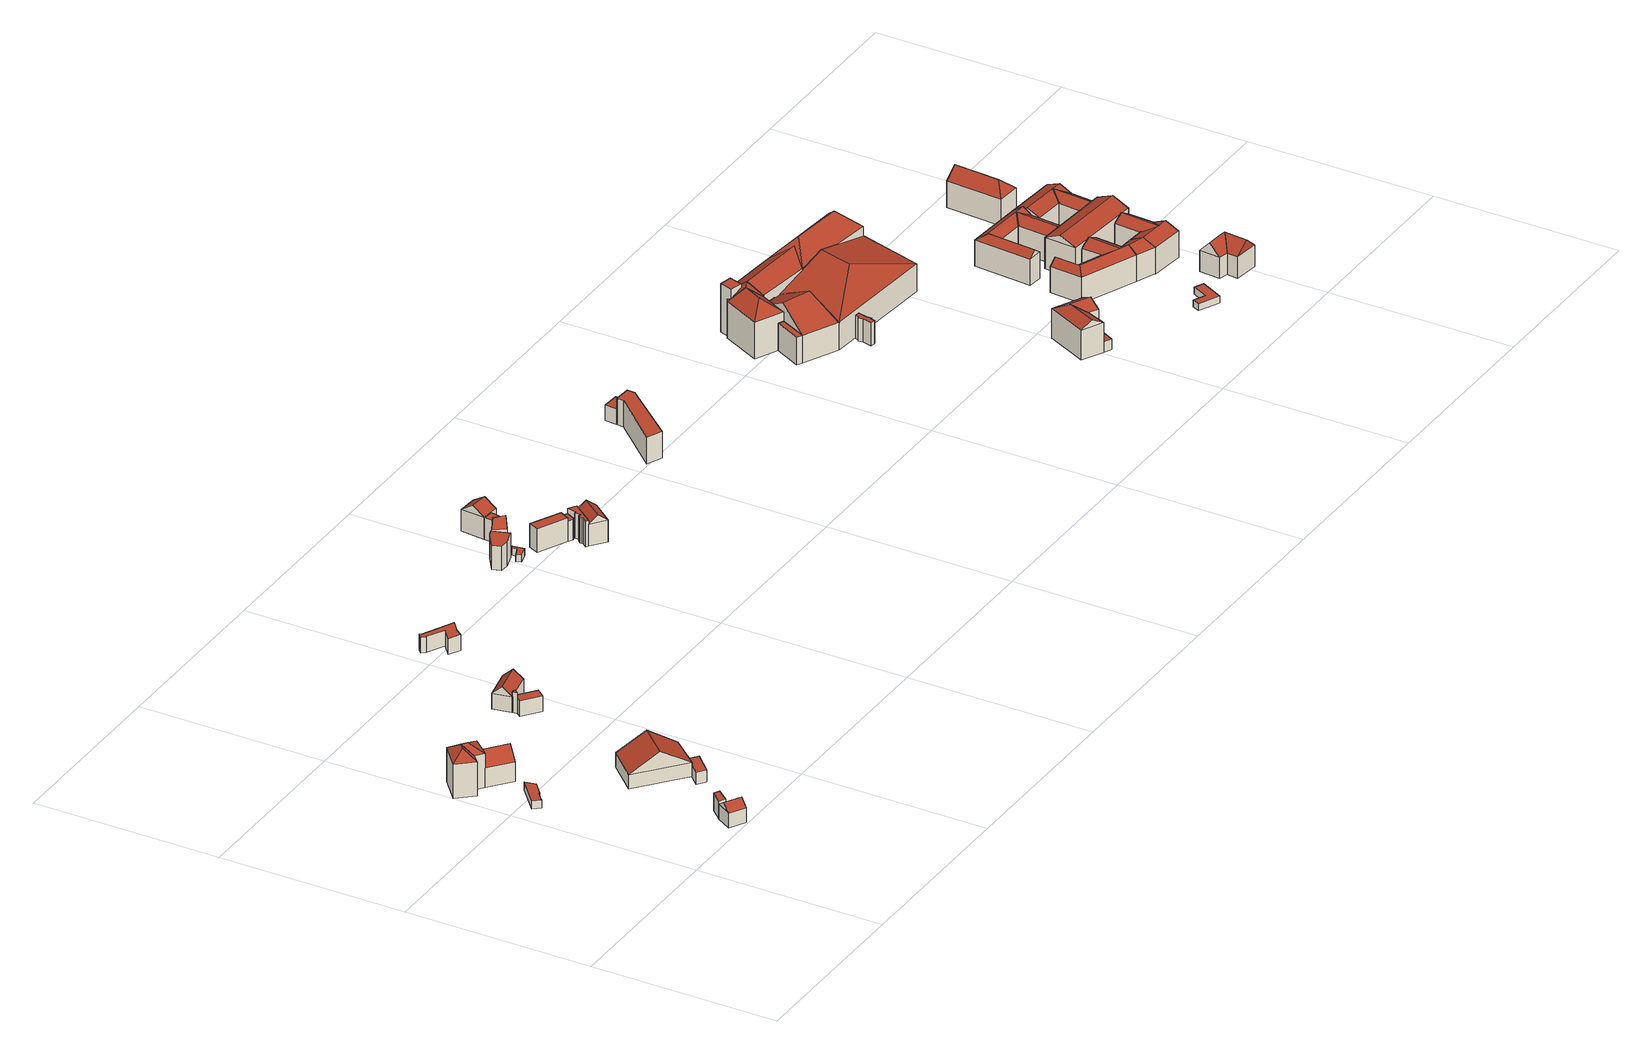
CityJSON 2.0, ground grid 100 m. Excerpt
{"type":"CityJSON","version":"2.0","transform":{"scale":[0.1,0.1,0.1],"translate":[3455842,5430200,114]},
"CityObjects":{
"building1":{"type":"Building","children":["building1-1","building1-2"]},
"building1-1":{"type":"BuildingPart","attributes":{"RigdeHeight":126.61,"EavesHeight":123.29,"roofType":"1030"},"parents":["building1"],"geometry":[{"type":"MultiSurface","lod":"2","boundaries":[[[0,1,2,3]],[[4,5,1,0]],[[6,7,5,4]],[[3,2,7,6]],[[0,8,4]],[[6,9,3]],[[3,9,8,0]],[[4,8,9,6]],[[1,5,7,2]]],"semantics":{"surfaces":[{"type":"WallSurface"},{"type":"RoofSurface"},{"type":"GroundSurface"}],"values":[0,0,0,0,0,0,1,1,2]}}]},
"building1-2":{"type":"BuildingPart","attributes":{"RigdeHeight":124.78,"EavesHeight":124.78,"roofType":"1000"},"parents":["building1"],"geometry":[{"type":"MultiSurface","lod":"2","boundaries":[[[10,11,12,13]],[[14,15,11,10]],[[16,17,15,14]],[[13,12,17,16]],[[14,10,13,16]],[[11,15,17,12]]],"semantics":{"surfaces":[{"type":"WallSurface"},{"type":"RoofSurface"},{"type":"GroundSurface"}],"values":[0,0,0,0,1,2]}}]},
"building2":{"type":"Building","children":["building2-1","building2-2","building2-3","building2-4"]},
"building2-1":{"type":"BuildingPart","attributes":{"RigdeHeight":119.08,"EavesHeight":119.08,"roofType":"1000"},"parents":["building2"],"geometry":[{"type":"MultiSurface","lod":"2","boundaries":[[[18,19,20,21]],[[22,23,19,18]],[[24,25,23,22]],[[26,27,25,24]],[[28,29,27,26]],[[30,31,29,28]],[[32,33,31,30]],[[21,20,33,32]],[[30,28,26,24,22,18,21,32]],[[19,23,25,27,29,31,33,20]]],"semantics":{"surfaces":[{"type":"WallSurface"},{"type":"RoofSurface"},{"type":"GroundSurface"}],"values":[0,0,0,0,0,0,0,0,1,2]}}]},
"building2-2":{"type":"BuildingPart","attributes":{"RigdeHeight":132.64,"EavesHeight":125.72,"roofType":"1030"},"parents":["building2"],"geometry":[{"type":"MultiSurface","lod":"2","boundaries":[[[34,35,36,37]],[[38,39,35,34]],[[40,41,39,38]],[[37,36,41,40]],[[34,42,38]],[[40,43,37]],[[37,43,42,34]],[[38,42,43,40]],[[35,39,41,36]]],"semantics":{"surfaces":[{"type":"WallSurface"},{"type":"RoofSurface"},{"type":"GroundSurface"}],"values":[0,0,0,0,0,0,1,1,2]}}]},
"building2-3":{"type":"BuildingPart","attributes":{"RigdeHeight":137.86,"EavesHeight":133.78,"roofType":"1130"},"parents":["building2"],"geometry":[{"type":"MultiSurface","lod":"2","boundaries":[[[44,45,46,47]],[[48,49,45,44]],[[50,51,49,48]],[[47,46,51,50]],[[44,52,48]],[[50,53,47]],[[47,53,52,44]],[[48,52,53,50]],[[45,49,51,46]]],"semantics":{"surfaces":[{"type":"WallSurface"},{"type":"RoofSurface"},{"type":"GroundSurface"}],"values":[0,0,0,0,1,0,1,1,2]}}]},
"building2-4":{"type":"BuildingPart","attributes":{"RigdeHeight":137.86,"EavesHeight":133.78,"roofType":"1130"},"parents":["building2"],"geometry":[{"type":"MultiSurface","lod":"2","boundaries":[[[54,36,51,50]],[[55,41,36,54]],[[47,46,41,55]],[[50,51,46,47]],[[54,56,55]],[[47,53,50]],[[50,53,56,54]],[[55,56,53,47]],[[36,41,46,51]]],"semantics":{"surfaces":[{"type":"WallSurface"},{"type":"RoofSurface"},{"type":"GroundSurface"}],"values":[0,0,0,0,1,0,1,1,2]}}]},
"building3":{"type":"Building","attributes":{"RigdeHeight":132.6,"EavesHeight":123.14,"roofType":"1030"},"geometry":[{"type":"MultiSurface","lod":"2","boundaries":[[[57,58,59,60]],[[61,62,58,57]],[[63,64,62,61]],[[60,59,64,63]],[[57,65,61]],[[63,66,60]],[[60,66,65,57]],[[61,65,66,63]],[[58,62,64,59]]],"semantics":{"surfaces":[{"type":"WallSurface"},{"type":"RoofSurface"},{"type":"GroundSurface"}],"values":[0,0,0,0,0,0,1,1,2]}}]},
"building4":{"type":"Building","attributes":{"RigdeHeight":121.83,"EavesHeight":121.83,"roofType":"1010"},"geometry":[{"type":"MultiSurface","lod":"2","boundaries":[[[67,68,69,70]],[[71,72,68,67]],[[73,74,72,71]],[[70,69,74,73]],[[71,67,70,73]],[[68,72,74,69]]],"semantics":{"surfaces":[{"type":"WallSurface"},{"type":"RoofSurface"},{"type":"GroundSurface"}],"values":[0,0,0,0,1,2]}}]},
"building5":{"type":"Building","children":["building5-1","building5-2","building5-3"]},
"building5-1":{"type":"BuildingPart","attributes":{"RigdeHeight":128.19,"EavesHeight":123.69,"roofType":"1030"},"parents":["building5"],"geometry":[{"type":"MultiSurface","lod":"2","boundaries":[[[75,76,77,78]],[[79,80,76,75]],[[81,82,80,79]],[[78,77,82,81]],[[75,83,79]],[[81,84,78]],[[78,84,83,75]],[[79,83,84,81]],[[76,80,82,77]]],"semantics":{"surfaces":[{"type":"WallSurface"},{"type":"RoofSurface"},{"type":"GroundSurface"}],"values":[0,0,0,0,0,0,1,1,2]}}]},
"building5-2":{"type":"BuildingPart","attributes":{"RigdeHeight":126.53,"EavesHeight":126.53,"roofType":"1000"},"parents":["building5"],"geometry":[{"type":"MultiSurface","lod":"2","boundaries":[[[85,82,86,87]],[[88,89,82,85]],[[90,91,89,88]],[[87,86,91,90]],[[88,85,87,90]],[[82,89,91,86]]],"semantics":{"surfaces":[{"type":"WallSurface"},{"type":"RoofSurface"},{"type":"GroundSurface"}],"values":[0,0,0,0,1,2]}}]},
"building5-3":{"type":"BuildingPart","attributes":{"RigdeHeight":123.69,"EavesHeight":123.69,"roofType":"1010"},"parents":["building5"],"geometry":[{"type":"MultiSurface","lod":"2","boundaries":[[[92,93,94,95]],[[96,91,93,92]],[[97,98,91,96]],[[95,94,98,97]],[[96,92,95,97]],[[93,91,98,94]]],"semantics":{"surfaces":[{"type":"WallSurface"},{"type":"RoofSurface"},{"type":"GroundSurface"}],"values":[0,0,0,0,1,2]}}]},
"building6":{"type":"Building","attributes":{"RigdeHeight":123.71,"EavesHeight":123.71,"roofType":"1000"},"geometry":[{"type":"MultiSurface","lod":"2","boundaries":[[[99,100,101,102]],[[103,104,100,99]],[[105,106,104,103]],[[107,108,106,105]],[[109,110,108,107]],[[111,112,110,109]],[[113,114,112,111]],[[115,116,114,113]],[[117,118,116,115]],[[102,101,118,117]],[[115,113,111,109,107,105,103,99,102,117]],[[100,104,106,108,110,112,114,116,118,101]]],"semantics":{"surfaces":[{"type":"WallSurface"},{"type":"RoofSurface"},{"type":"GroundSurface"}],"values":[0,0,0,0,0,0,0,0,0,0,1,2]}}]},
"building7":{"type":"Building","attributes":{"RigdeHeight":118.89,"EavesHeight":118.89,"roofType":"1000"},"geometry":[{"type":"MultiSurface","lod":"2","boundaries":[[[119,120,121,122]],[[123,124,120,119]],[[125,126,124,123]],[[127,128,126,125]],[[129,130,128,127]],[[122,121,130,129]],[[127,125,123,119,122,129]],[[120,124,126,128,130,121]]],"semantics":{"surfaces":[{"type":"WallSurface"},{"type":"RoofSurface"},{"type":"GroundSurface"}],"values":[0,0,0,0,0,0,1,2]}}]},
"building8":{"type":"Building","children":["building8-1","building8-2","building8-3","building8-4","building8-5"]},
"building8-1":{"type":"BuildingPart","attributes":{"RigdeHeight":131.13,"EavesHeight":126.74,"roofType":"1030"},"parents":["building8"],"geometry":[{"type":"MultiSurface","lod":"2","boundaries":[[[131,132,133,134]],[[135,136,132,131]],[[137,138,136,135]],[[134,133,138,137]],[[131,139,135]],[[137,140,134]],[[134,140,139,131]],[[135,139,140,137]],[[132,136,138,133]]],"semantics":{"surfaces":[{"type":"WallSurface"},{"type":"RoofSurface"},{"type":"GroundSurface"}],"values":[0,0,0,0,0,0,1,1,2]}}]},
"building8-2":{"type":"BuildingPart","attributes":{"RigdeHeight":128.16,"EavesHeight":128.16,"roofType":"1000"},"parents":["building8"],"geometry":[{"type":"MultiSurface","lod":"2","boundaries":[[[141,142,143,144]],[[145,146,142,141]],[[147,148,146,145]],[[149,150,148,147]],[[151,152,150,149]],[[144,143,152,151]],[[149,147,145,141,144,151]],[[142,146,148,150,152,143]]],"semantics":{"surfaces":[{"type":"WallSurface"},{"type":"RoofSurface"},{"type":"GroundSurface"}],"values":[0,0,0,0,0,0,1,2]}}]},
"building8-3":{"type":"BuildingPart","attributes":{"RigdeHeight":126.74,"EavesHeight":126.74,"roofType":"1010"},"parents":["building8"],"geometry":[{"type":"MultiSurface","lod":"2","boundaries":[[[131,132,153,154]],[[155,156,132,131]],[[157,158,156,155]],[[154,153,158,157]],[[155,131,154,157]],[[132,156,158,153]]],"semantics":{"surfaces":[{"type":"WallSurface"},{"type":"RoofSurface"},{"type":"GroundSurface"}],"values":[0,0,0,0,1,2]}}]},
"building8-4":{"type":"BuildingPart","attributes":{"RigdeHeight":120.04,"EavesHeight":120.04,"roofType":"1000"},"parents":["building8"],"geometry":[{"type":"MultiSurface","lod":"2","boundaries":[[[159,160,161,162]],[[163,152,160,159]],[[164,165,152,163]],[[162,161,165,164]],[[163,159,162,164]],[[160,152,165,161]]],"semantics":{"surfaces":[{"type":"WallSurface"},{"type":"RoofSurface"},{"type":"GroundSurface"}],"values":[0,0,0,0,1,2]}}]},
"building8-5":{"type":"BuildingPart","attributes":{"RigdeHeight":131.13,"EavesHeight":126.74,"roofType":"1030"},"parents":["building8"],"geometry":[{"type":"MultiSurface","lod":"2","boundaries":[[[166,165,167,168]],[[154,153,165,166]],[[157,158,153,154]],[[168,167,158,157]],[[166,169,154]],[[157,170,168]],[[168,170,169,166]],[[154,169,170,157]],[[165,153,158,167]]],"semantics":{"surfaces":[{"type":"WallSurface"},{"type":"RoofSurface"},{"type":"GroundSurface"}],"values":[0,0,0,0,0,0,1,1,2]}}]},
"building9":{"type":"Building","children":["building9-1","building9-2","building9-3","building9-4"]},
"building9-1":{"type":"BuildingPart","attributes":{"RigdeHeight":128.04,"EavesHeight":128.04,"roofType":"1010"},"parents":["building9"],"geometry":[{"type":"MultiSurface","lod":"2","boundaries":[[[171,172,173,174]],[[175,176,172,171]],[[177,178,176,175]],[[174,173,178,177]],[[175,171,174,177]],[[172,176,178,173]]],"semantics":{"surfaces":[{"type":"WallSurface"},{"type":"RoofSurface"},{"type":"GroundSurface"}],"values":[0,0,0,0,1,2]}}]},
"building9-2":{"type":"BuildingPart","attributes":{"RigdeHeight":131.04,"EavesHeight":127.08,"roofType":"1030"},"parents":["building9"],"geometry":[{"type":"MultiSurface","lod":"2","boundaries":[[[179,180,181,182]],[[183,184,180,179]],[[185,186,184,183]],[[182,181,186,185]],[[179,187,183]],[[185,188,182]],[[182,188,187,179]],[[183,187,188,185]],[[180,184,186,181]]],"semantics":{"surfaces":[{"type":"WallSurface"},{"type":"RoofSurface"},{"type":"GroundSurface"}],"values":[0,0,0,0,0,0,1,1,2]}}]},
"building9-3":{"type":"BuildingPart","attributes":{"RigdeHeight":126.31,"EavesHeight":126.31,"roofType":"1000"},"parents":["building9"],"geometry":[{"type":"MultiSurface","lod":"2","boundaries":[[[189,190,191,192]],[[193,173,190,189]],[[194,178,173,193]],[[195,196,178,194]],[[192,191,196,195]],[[194,193,189,192,195]],[[190,173,178,196,191]]],"semantics":{"surfaces":[{"type":"WallSurface"},{"type":"RoofSurface"},{"type":"GroundSurface"}],"values":[0,0,0,0,0,1,2]}}]},
"building9-4":{"type":"BuildingPart","attributes":{"RigdeHeight":128.97,"EavesHeight":128.97,"roofType":"1000"},"parents":["building9"],"geometry":[{"type":"MultiSurface","lod":"2","boundaries":[[[197,198,199,200]],[[201,202,198,197]],[[203,204,202,201]],[[205,206,204,203]],[[207,208,206,205]],[[209,210,208,207]],[[211,212,210,209]],[[213,196,212,211]],[[214,215,196,213]],[[216,180,215,214]],[[217,218,180,216]],[[219,220,218,217]],[[200,199,220,219]],[[217,216,214,213,211,209,207,205,203,201,197,200,219]],[[198,202,204,206,208,210,212,196,215,180,218,220,199]]],"semantics":{"surfaces":[{"type":"WallSurface"},{"type":"RoofSurface"},{"type":"GroundSurface"}],"values":[0,0,0,0,0,0,0,0,0,0,0,0,0,1,2]}}]},
"building10":{"type":"Building","children":["building10-1","building10-2"]},
"building10-1":{"type":"BuildingPart","attributes":{"RigdeHeight":129.39,"EavesHeight":129.39,"roofType":"1000"},"parents":["building10"],"geometry":[{"type":"MultiSurface","lod":"2","boundaries":[[[221,222,223,224]],[[225,226,222,221]],[[227,228,226,225]],[[229,230,228,227]],[[231,232,230,229]],[[224,223,232,231]],[[229,227,225,221,224,231]],[[222,226,228,230,232,223]]],"semantics":{"surfaces":[{"type":"WallSurface"},{"type":"RoofSurface"},{"type":"GroundSurface"}],"values":[0,0,0,0,0,0,1,2]}}]},
"building10-2":{"type":"BuildingPart","attributes":{"RigdeHeight":123.52,"EavesHeight":123.52,"roofType":"1010"},"parents":["building10"],"geometry":[{"type":"MultiSurface","lod":"2","boundaries":[[[233,234,223,235]],[[236,237,234,233]],[[238,222,237,236]],[[235,223,222,238]],[[236,233,235,238]],[[234,237,222,223]]],"semantics":{"surfaces":[{"type":"WallSurface"},{"type":"RoofSurface"},{"type":"GroundSurface"}],"values":[0,0,0,0,1,2]}}]},
"building11":{"type":"Building","attributes":{"RigdeHeight":135,"EavesHeight":131.47,"roofType":"1030"},"geometry":[{"type":"MultiSurface","lod":"2","boundaries":[[[239,240,241,242]],[[243,244,240,239]],[[245,246,244,243]],[[242,241,246,245]],[[239,247,243]],[[245,248,242]],[[242,248,247,239]],[[243,247,248,245]],[[240,244,246,241]]],"semantics":{"surfaces":[{"type":"WallSurface"},{"type":"RoofSurface"},{"type":"GroundSurface"}],"values":[0,0,0,0,0,0,1,1,2]}}]},
"building12":{"type":"Building","children":["building12-1","building12-2","building12-3","building12-4","building12-5","building12-6","building12-7","building12-8","building12-9"]},
"building12-1":{"type":"BuildingPart","attributes":{"RigdeHeight":141.1,"EavesHeight":134.87,"roofType":"1030"},"parents":["building12"],"geometry":[{"type":"MultiSurface","lod":"2","boundaries":[[[249,250,251,252]],[[253,254,250,249]],[[255,256,254,253]],[[252,251,256,255]],[[249,257,253]],[[255,258,252]],[[252,258,257,249]],[[253,257,258,255]],[[250,254,256,251]]],"semantics":{"surfaces":[{"type":"WallSurface"},{"type":"RoofSurface"},{"type":"GroundSurface"}],"values":[0,0,0,0,0,0,1,1,2]}}]},
"building12-2":{"type":"BuildingPart","attributes":{"RigdeHeight":144.5,"EavesHeight":134.87,"roofType":"1040"},"parents":["building12"],"geometry":[{"type":"MultiSurface","lod":"2","boundaries":[[[259,260,261,262]],[[263,264,260,259]],[[265,266,264,263]],[[262,261,266,265]],[[259,267,263]],[[265,268,262]],[[262,268,267,259]],[[263,267,268,265]],[[260,264,266,261]]],"semantics":{"surfaces":[{"type":"WallSurface"},{"type":"RoofSurface"},{"type":"GroundSurface"}],"values":[0,0,0,0,1,1,1,1,2]}}]},
"building12-3":{"type":"BuildingPart","attributes":{"RigdeHeight":141.1,"EavesHeight":134.87,"roofType":"1130"},"parents":["building12"],"geometry":[{"type":"MultiSurface","lod":"2","boundaries":[[[262,261,250,249]],[[265,266,261,262]],[[253,254,266,265]],[[249,250,254,253]],[[262,269,265]],[[253,257,249]],[[249,257,269,262]],[[265,269,257,253]],[[261,266,254,250]]],"semantics":{"surfaces":[{"type":"WallSurface"},{"type":"RoofSurface"},{"type":"GroundSurface"}],"values":[0,0,0,0,1,0,1,1,2]}}]},
"building12-4":{"type":"BuildingPart","attributes":{"RigdeHeight":139.41,"EavesHeight":129.87,"roofType":"1030"},"parents":["building12"],"geometry":[{"type":"MultiSurface","lod":"2","boundaries":[[[270,271,256,272]],[[273,274,271,270]],[[275,276,274,273]],[[272,256,276,275]],[[270,277,273]],[[275,278,272]],[[272,278,277,270]],[[273,277,278,275]],[[271,274,276,256]]],"semantics":{"surfaces":[{"type":"WallSurface"},{"type":"RoofSurface"},{"type":"GroundSurface"}],"values":[0,0,0,0,0,0,1,1,2]}}]},
"building12-5":{"type":"BuildingPart","attributes":{"RigdeHeight":129.87,"EavesHeight":129.87,"roofType":"1000"},"parents":["building12"],"geometry":[{"type":"MultiSurface","lod":"2","boundaries":[[[279,280,276,275]],[[281,282,280,279]],[[283,284,282,281]],[[275,276,284,283]],[[281,279,275,283]],[[280,282,284,276]]],"semantics":{"surfaces":[{"type":"WallSurface"},{"type":"RoofSurface"},{"type":"GroundSurface"}],"values":[0,0,0,0,1,2]}}]},
"building12-6":{"type":"BuildingPart","attributes":{"RigdeHeight":141.1,"EavesHeight":134.87,"roofType":"1130"},"parents":["building12"],"geometry":[{"type":"MultiSurface","lod":"2","boundaries":[[[285,284,256,255]],[[286,287,284,285]],[[252,251,287,286]],[[255,256,251,252]],[[285,288,286]],[[252,258,255]],[[255,258,288,285]],[[286,288,258,252]],[[284,287,251,256]]],"semantics":{"surfaces":[{"type":"WallSurface"},{"type":"RoofSurface"},{"type":"GroundSurface"}],"values":[0,0,0,0,1,0,1,1,2]}}]},
"building12-7":{"type":"BuildingPart","attributes":{"RigdeHeight":141.34,"EavesHeight":141.34,"roofType":"1000"},"parents":["building12"],"geometry":[{"type":"MultiSurface","lod":"2","boundaries":[[[289,290,291,292]],[[293,294,290,289]],[[295,296,294,293]],[[292,291,296,295]],[[293,289,292,295]],[[290,294,296,291]]],"semantics":{"surfaces":[{"type":"WallSurface"},{"type":"RoofSurface"},{"type":"GroundSurface"}],"values":[0,0,0,0,1,2]}}]},
"building12-8":{"type":"BuildingPart","attributes":{"RigdeHeight":127.42,"EavesHeight":127.42,"roofType":"1000"},"parents":["building12"],"geometry":[{"type":"MultiSurface","lod":"2","boundaries":[[[297,298,299,300]],[[301,302,298,297]],[[303,304,302,301]],[[305,306,304,303]],[[307,308,306,305]],[[309,310,308,307]],[[311,312,310,309]],[[313,314,312,311]],[[315,316,314,313]],[[300,299,316,315]],[[313,311,309,307,305,303,301,297,300,315]],[[298,302,304,306,308,310,312,314,316,299]]],"semantics":{"surfaces":[{"type":"WallSurface"},{"type":"RoofSurface"},{"type":"GroundSurface"}],"values":[0,0,0,0,0,0,0,0,0,0,1,2]}}]},
"building12-9":{"type":"BuildingPart","attributes":{"RigdeHeight":138.23,"EavesHeight":129.87,"roofType":"1130"},"parents":["building12"],"geometry":[{"type":"MultiSurface","lod":"2","boundaries":[[[317,318,264,319]],[[273,274,318,317]],[[270,271,274,273]],[[319,264,271,270]],[[317,320,273]],[[270,321,319]],[[319,321,320,317]],[[273,320,321,270]],[[318,274,271,264]]],"semantics":{"surfaces":[{"type":"WallSurface"},{"type":"RoofSurface"},{"type":"GroundSurface"}],"values":[0,0,0,0,1,0,1,1,2]}}]},
"building13":{"type":"Building","children":["building13-1","building13-2"]},
"building13-1":{"type":"BuildingPart","attributes":{"RigdeHeight":135,"EavesHeight":131.47,"roofType":"1130"},"parents":["building13"],"geometry":[{"type":"MultiSurface","lod":"2","boundaries":[[[243,322,323,324]],[[239,325,322,243]],[[326,327,325,239]],[[324,323,327,326]],[[243,328,239]],[[326,329,324]],[[324,329,328,243]],[[239,328,329,326]],[[322,325,327,323]]],"semantics":{"surfaces":[{"type":"WallSurface"},{"type":"RoofSurface"},{"type":"GroundSurface"}],"values":[0,0,0,0,1,0,1,1,2]}}]},
"building13-2":{"type":"BuildingPart","attributes":{"RigdeHeight":121.01,"EavesHeight":121.01,"roofType":"1000"},"parents":["building13"],"geometry":[{"type":"MultiSurface","lod":"2","boundaries":[[[330,331,323,332]],[[333,334,331,330]],[[335,322,334,333]],[[332,323,322,335]],[[333,330,332,335]],[[331,334,322,323]]],"semantics":{"surfaces":[{"type":"WallSurface"},{"type":"RoofSurface"},{"type":"GroundSurface"}],"values":[0,0,0,0,1,2]}}]},
"building14":{"type":"Building","attributes":{"RigdeHeight":118.65,"EavesHeight":118.65,"roofType":"1000"},"geometry":[{"type":"MultiSurface","lod":"2","boundaries":[[[336,337,338,339]],[[340,341,337,336]],[[342,343,341,340]],[[344,345,343,342]],[[346,347,345,344]],[[339,338,347,346]],[[344,342,340,336,339,346]],[[337,341,343,345,347,338]]],"semantics":{"surfaces":[{"type":"WallSurface"},{"type":"RoofSurface"},{"type":"GroundSurface"}],"values":[0,0,0,0,0,0,1,2]}}]},
"building15":{"type":"Building","children":["building15-1","building15-2","building15-3","building15-4","building15-5","building15-6","building15-7","building15-8","building15-9","building15-10","building15-11","building15-12"]},
"building15-1":{"type":"BuildingPart","attributes":{"RigdeHeight":132.66,"EavesHeight":129.5,"roofType":"1030"},"parents":["building15"],"geometry":[{"type":"MultiSurface","lod":"2","boundaries":[[[348,349,350,351]],[[352,353,349,348]],[[354,355,353,352]],[[351,350,355,354]],[[348,356,352]],[[354,357,351]],[[351,357,356,348]],[[352,356,357,354]],[[349,353,355,350]]],"semantics":{"surfaces":[{"type":"WallSurface"},{"type":"RoofSurface"},{"type":"GroundSurface"}],"values":[0,0,0,0,0,0,1,1,2]}}]},
"building15-2":{"type":"BuildingPart","attributes":{"RigdeHeight":132.66,"EavesHeight":129.5,"roofType":"1130"},"parents":["building15"],"geometry":[{"type":"MultiSurface","lod":"2","boundaries":[[[358,359,360,361]],[[362,363,359,358]],[[364,365,363,362]],[[361,360,365,364]],[[358,366,362]],[[364,367,361]],[[361,367,366,358]],[[362,366,367,364]],[[359,363,365,360]]],"semantics":{"surfaces":[{"type":"WallSurface"},{"type":"RoofSurface"},{"type":"GroundSurface"}],"values":[0,0,0,0,1,0,1,1,2]}}]},
"building15-3":{"type":"BuildingPart","attributes":{"RigdeHeight":132.66,"EavesHeight":129.5,"roofType":"1030"},"parents":["building15"],"geometry":[{"type":"MultiSurface","lod":"2","boundaries":[[[358,359,368,369]],[[370,371,359,358]],[[372,373,371,370]],[[369,368,373,372]],[[358,374,370]],[[372,375,369]],[[369,375,374,358]],[[370,374,375,372]],[[359,371,373,368]]],"semantics":{"surfaces":[{"type":"WallSurface"},{"type":"RoofSurface"},{"type":"GroundSurface"}],"values":[0,0,0,0,0,0,1,1,2]}}]},
"building15-4":{"type":"BuildingPart","attributes":{"RigdeHeight":132.66,"EavesHeight":129.5,"roofType":"1030"},"parents":["building15"],"geometry":[{"type":"MultiSurface","lod":"2","boundaries":[[[376,377,378,372]],[[379,380,377,376]],[[369,381,380,379]],[[372,378,381,369]],[[376,382,379]],[[369,375,372]],[[372,375,382,376]],[[379,382,375,369]],[[377,380,381,378]]],"semantics":{"surfaces":[{"type":"WallSurface"},{"type":"RoofSurface"},{"type":"GroundSurface"}],"values":[0,0,0,0,0,0,1,1,2]}}]},
"building15-5":{"type":"BuildingPart","attributes":{"RigdeHeight":132.66,"EavesHeight":129.5,"roofType":"1030"},"parents":["building15"],"geometry":[{"type":"MultiSurface","lod":"2","boundaries":[[[351,350,383,376]],[[354,355,350,351]],[[379,384,355,354]],[[376,383,384,379]],[[351,357,354]],[[379,382,376]],[[376,382,357,351]],[[354,357,382,379]],[[350,355,384,383]]],"semantics":{"surfaces":[{"type":"WallSurface"},{"type":"RoofSurface"},{"type":"GroundSurface"}],"values":[0,0,0,0,0,0,1,1,2]}}]},
"building15-6":{"type":"BuildingPart","attributes":{"RigdeHeight":132.66,"EavesHeight":129.5,"roofType":"1130"},"parents":["building15"],"geometry":[{"type":"MultiSurface","lod":"2","boundaries":[[[379,384,385,386]],[[387,388,384,379]],[[389,390,388,387]],[[386,385,390,389]],[[379,391,387]],[[389,392,386]],[[386,392,391,379]],[[387,391,392,389]],[[384,388,390,385]]],"semantics":{"surfaces":[{"type":"WallSurface"},{"type":"RoofSurface"},{"type":"GroundSurface"}],"values":[0,0,0,0,1,0,1,1,2]}}]},
"building15-7":{"type":"BuildingPart","attributes":{"RigdeHeight":136.14,"EavesHeight":132.12,"roofType":"1030"},"parents":["building15"],"geometry":[{"type":"MultiSurface","lod":"2","boundaries":[[[393,394,395,396]],[[397,398,394,393]],[[399,400,398,397]],[[396,395,400,399]],[[393,401,397]],[[399,402,396]],[[396,402,401,393]],[[397,401,402,399]],[[394,398,400,395]]],"semantics":{"surfaces":[{"type":"WallSurface"},{"type":"RoofSurface"},{"type":"GroundSurface"}],"values":[0,0,0,0,0,0,1,1,2]}}]},
"building15-8":{"type":"BuildingPart","attributes":{"RigdeHeight":132.66,"EavesHeight":129.5,"roofType":"1130"},"parents":["building15"],"geometry":[{"type":"MultiSurface","lod":"2","boundaries":[[[403,404,405,406]],[[407,408,404,403]],[[409,410,408,407]],[[406,405,410,409]],[[403,411,407]],[[409,412,406]],[[406,412,411,403]],[[407,411,412,409]],[[404,408,410,405]]],"semantics":{"surfaces":[{"type":"WallSurface"},{"type":"RoofSurface"},{"type":"GroundSurface"}],"values":[0,0,0,0,1,0,1,1,2]}}]},
"building15-9":{"type":"BuildingPart","attributes":{"RigdeHeight":132.66,"EavesHeight":129.5,"roofType":"1030"},"parents":["building15"],"geometry":[{"type":"MultiSurface","lod":"2","boundaries":[[[413,414,415,416]],[[417,418,414,413]],[[419,420,418,417]],[[416,415,420,419]],[[413,421,417]],[[419,422,416]],[[416,422,421,413]],[[417,421,422,419]],[[414,418,420,415]]],"semantics":{"surfaces":[{"type":"WallSurface"},{"type":"RoofSurface"},{"type":"GroundSurface"}],"values":[0,0,0,0,0,0,1,1,2]}}]},
"building15-10":{"type":"BuildingPart","attributes":{"RigdeHeight":132.66,"EavesHeight":129.5,"roofType":"1030"},"parents":["building15"],"geometry":[{"type":"MultiSurface","lod":"2","boundaries":[[[423,424,425,419]],[[407,408,424,423]],[[416,426,408,407]],[[419,425,426,416]],[[423,427,407]],[[416,422,419]],[[419,422,427,423]],[[407,427,422,416]],[[424,408,426,425]]],"semantics":{"surfaces":[{"type":"WallSurface"},{"type":"RoofSurface"},{"type":"GroundSurface"}],"values":[0,0,0,0,0,0,1,1,2]}}]},
"building15-11":{"type":"BuildingPart","attributes":{"RigdeHeight":132.66,"EavesHeight":129.5,"roofType":"1130"},"parents":["building15"],"geometry":[{"type":"MultiSurface","lod":"2","boundaries":[[[428,429,430,431]],[[432,433,429,428]],[[434,435,433,432]],[[431,430,435,434]],[[428,436,432]],[[434,437,431]],[[431,437,436,428]],[[432,436,437,434]],[[429,433,435,430]]],"semantics":{"surfaces":[{"type":"WallSurface"},{"type":"RoofSurface"},{"type":"GroundSurface"}],"values":[0,0,0,0,1,0,1,1,2]}}]},
"building15-12":{"type":"BuildingPart","attributes":{"RigdeHeight":132.66,"EavesHeight":129.5,"roofType":"1030"},"parents":["building15"],"geometry":[{"type":"MultiSurface","lod":"2","boundaries":[[[438,439,440,423]],[[432,433,439,438]],[[441,442,433,432]],[[423,440,442,441]],[[438,443,432]],[[441,444,423]],[[423,444,443,438]],[[432,443,444,441]],[[439,433,442,440]]],"semantics":{"surfaces":[{"type":"WallSurface"},{"type":"RoofSurface"},{"type":"GroundSurface"}],"values":[0,0,0,0,0,0,1,1,2]}}]},
"building16":{"type":"Building","children":["building16-1","building16-2"]},
"building16-1":{"type":"BuildingPart","attributes":{"RigdeHeight":132.58,"EavesHeight":126.41,"roofType":"1030"},"parents":["building16"],"geometry":[{"type":"MultiSurface","lod":"2","boundaries":[[[445,446,447,448]],[[449,450,446,445]],[[451,452,450,449]],[[448,447,452,451]],[[445,453,449]],[[451,454,448]],[[448,454,453,445]],[[449,453,454,451]],[[446,450,452,447]]],"semantics":{"surfaces":[{"type":"WallSurface"},{"type":"RoofSurface"},{"type":"GroundSurface"}],"values":[0,0,0,0,0,0,1,1,2]}}]},
"building16-2":{"type":"BuildingPart","attributes":{"RigdeHeight":132.58,"EavesHeight":126.41,"roofType":"1130"},"parents":["building16"],"geometry":[{"type":"MultiSurface","lod":"2","boundaries":[[[455,456,457,451]],[[458,459,456,455]],[[448,460,459,458]],[[451,457,460,448]],[[455,461,458]],[[448,462,451]],[[451,462,461,455]],[[458,461,462,448]],[[456,459,460,457]]],"semantics":{"surfaces":[{"type":"WallSurface"},{"type":"RoofSurface"},{"type":"GroundSurface"}],"values":[0,0,0,0,1,0,1,1,2]}}]},
"building17":{"type":"Building","attributes":{"RigdeHeight":135.3,"EavesHeight":129.47,"roofType":"1130"},"geometry":[{"type":"MultiSurface","lod":"2","boundaries":[[[463,464,465,466]],[[467,468,464,463]],[[469,470,468,467]],[[466,465,470,469]],[[463,471,467]],[[469,472,466]],[[466,472,471,463]],[[467,471,472,469]],[[464,468,470,465]]],"semantics":{"surfaces":[{"type":"WallSurface"},{"type":"RoofSurface"},{"type":"GroundSurface"}],"values":[0,0,0,0,1,0,1,1,2]}}]}
},
"vertices":[
[404,52,93],[404,52,12],[488,6,12],[488,6,93],[454,134,93],[454,134,12],[540,85,93],[540,85,12],[430,94,126],[515,46,126],
[536,177,108],[536,177,13],[507,193,13],[507,193,108],[487,116,108],[487,116,13],[454,134,108],[454,134,13],
[187,947,51],[187,947,8],[253,1002,8],[253,1002,51],[183,951,51],[183,951,8],[143,915,51],[143,915,8],[144,913,51],[144,913,8],[137,907,51],[137,907,8],[108,944,51],[108,944,8],[240,1059,51],[240,1059,8],
[353,1227,117],[353,1227,11],[241,1315,11],[241,1315,117],[281,1131,117],[281,1131,11],[163,1225,117],[163,1225,11],[317,1179,186],[202,1270,186],
[77,1221,198],[77,1221,11],[119,1260,11],[119,1260,198],[4,1307,198],[4,1307,11],[121,1409,198],[121,1409,11],[90,1307,239],[120,1334,239],
[241,1315,198],[163,1225,198],[149,1312,239],
[624,784,91],[624,784,13],[479,634,13],[479,634,91],[850,580,91],[850,580,13],[723,431,91],[723,431,13],[737,682,186],[601,532,186],
[807,441,78],[807,441,12],[765,475,12],[765,475,78],[715,346,78],[715,346,12],[673,380,78],[673,380,12],
[960,1584,97],[960,1584,12],[794,1549,12],[794,1549,97],[982,1482,97],[982,1482,12],[813,1448,97],[813,1448,12],[971,1533,142],[803,1498,142],
[813,1448,125],[817,1424,12],[817,1424,125],[828,1451,125],[828,1451,12],[835,1445,125],[835,1445,12],
[799,1401,97],[799,1401,12],[891,1328,12],[891,1328,97],[835,1445,97],[928,1373,97],[928,1373,12],
[1089,2069,97],[1089,2069,11],[1184,2019,11],[1184,2019,97],[1088,2067,97],[1088,2067,11],[1070,2088,97],[1070,2088,11],[1093,2107,97],[1093,2107,11],[1100,2098,97],[1100,2098,11],[1267,2017,97],[1267,2017,11],[1212,1973,97],[1212,1973,11],[1185,1937,97],[1185,1937,11],[1123,1968,97],[1123,1968,11],
[2056,2127,49],[2056,2127,10],[2013,2110,10],[2013,2110,49],[2052,2154,49],[2052,2154,10],[2070,2161,49],[2070,2161,10],[2079,2100,49],[2079,2100,10],[2022,2082,49],[2022,2082,10],
[2116,2337,127],[2116,2337,9],[2215,2330,9],[2215,2330,127],[2126,2468,127],[2126,2468,9],[2228,2460,127],[2228,2460,9],[2121,2403,171],[2221,2395,171],
[1957,2125,142],[1957,2125,9],[2035,2149,9],[2035,2149,142],[1909,2127,142],[1909,2127,9],[1895,2171,142],[1895,2171,9],[1980,2230,142],[1980,2230,9],[2006,2241,142],[2006,2241,9],
[2112,2284,9],[2112,2284,127],[2174,2333,127],[2174,2333,9],[2158,2256,127],[2158,2256,9],
[2022,2192,60],[2022,2192,9],[2066,2209,9],[2066,2209,60],[2006,2241,60],[2034,2252,60],[2034,2252,9],
[2034,2252,127],[2079,2193,9],[2079,2193,127],[2073,2268,171],[2118,2224,171],
[2130,2061,140],[2130,2061,11],[2286,1985,11],[2286,1985,140],[2156,2116,140],[2156,2116,11],[2315,2036,140],[2315,2036,11],
[2390,1995,131],[2390,1995,11],[2299,1880,11],[2299,1880,131],[2468,1934,131],[2468,1934,11],[2376,1819,131],[2376,1819,11],[2429,1965,170],[2338,1850,170],
[2312,1971,123],[2312,1971,11],[2323,1974,11],[2323,1974,123],[2286,1985,123],[2315,2036,123],[2346,2020,123],[2346,2020,11],
[2306,1918,150],[2306,1918,11],[2309,1915,11],[2309,1915,150],[2304,1927,150],[2304,1927,11],[2316,1943,150],[2316,1943,11],[2325,1943,150],[2325,1943,11],[2329,1940,150],[2329,1940,11],[2330,1972,150],[2330,1972,11],[2338,1972,150],[2338,1972,11],[2346,2020,150],[2380,2003,150],[2380,2003,11],[2390,1995,150],[2300,1880,150],[2300,1880,11],[2288,1889,150],[2288,1889,11],
[3411,2301,154],[3411,2301,10],[3322,2307,10],[3322,2307,154],[3408,2260,154],[3408,2260,10],[3164,1974,154],[3164,1974,10],[3082,2010,154],[3082,2010,10],[3318,2269,154],[3318,2269,10],
[3328,2374,95],[3328,2374,10],[3322,2307,95],[3416,2367,95],[3416,2367,10],[3411,2301,95],
[5001,920,175],[5001,920,12],[4897,702,12],[4897,702,175],[5052,751,175],[5052,751,12],[5010,644,175],[5010,644,12],[5026,835,210],[4953,673,210],
[4352,2298,209],[4352,2298,8],[4259,2245,8],[4259,2245,209],[4389,2121,209],[4389,2121,8],[4381,2119,209],[4381,2119,8],[4372,2202,271],[4321,2181,271],
[5186,2224,209],[5186,2224,8],[4703,2267,8],[4703,2267,209],[5163,2024,209],[5163,2024,8],[4691,2083,209],[4691,2083,8],[5079,2134,305],[4793,2165,305],
[4793,2165,271],
[4510,2106,159],[4510,2106,8],[4381,2119,159],[4423,1734,159],[4423,1734,8],[4238,1827,159],[4238,1827,8],[4466,1920,254],[4309,1973,254],
[4208,1841,159],[4208,1841,8],[4279,1980,159],[4279,1980,8],[4306,1967,159],[4306,1967,8],
[4306,1967,209],[4158,2038,209],[4158,2038,8],[4271,2079,271],
[4291,2298,273],[4291,2298,8],[4271,2230,8],[4271,2230,273],[4357,2283,273],[4357,2283,8],[4337,2213,273],[4337,2213,8],
[4570,1643,134],[4570,1643,8],[4568,1671,8],[4568,1671,134],[4562,1644,134],[4562,1644,8],[4556,1620,134],[4556,1620,8],[4530,1622,134],[4530,1622,8],[4543,1673,134],[4543,1673,8],[4540,1700,134],[4540,1700,8],[4549,1700,134],[4549,1700,8],[4554,1721,134],[4554,1721,8],[4580,1719,134],[4580,1719,8],
[5064,1681,159],[5064,1681,8],[5163,2024,159],[4790,1886,242],[4837,2065,242],
[5052,751,11],[5101,724,11],[5101,724,175],[5001,920,11],[5159,841,175],[5159,841,11],[5028,837,210],[5132,784,210],
[5051,624,70],[5051,624,11],[5101,724,70],[5010,644,70],[5010,644,11],[5052,751,70],
[5578,485,46],[5578,485,9],[5562,446,9],[5562,446,46],[5641,455,46],[5641,455,9],[5684,539,46],[5684,539,9],[5732,515,46],[5732,515,9],[5672,394,46],[5672,394,9],
[5358,1128,155],[5358,1128,12],[5343,950,12],[5343,950,155],[5438,1122,155],[5438,1122,12],[5430,1023,155],[5430,1023,12],[5398,1125,187],[5387,987,187],
[5942,906,155],[5942,906,10],[5951,1049,10],[5951,1049,155],[5833,914,155],[5833,914,10],[5844,1057,155],[5844,1057,10],[5881,840,187],[5898,1053,187],
[5758,920,10],[5758,920,155],[5933,764,155],[5933,764,10],[5751,783,155],[5751,783,10],[5937,835,187],[5754,852,187],
[5644,827,155],[5644,827,11],[5751,783,11],[5677,926,155],[5677,926,11],[5758,920,11],[5660,877,187],
[5644,827,12],[5677,926,12],
[5688,1070,12],[5688,1070,155],[5564,970,155],[5564,970,12],[5571,1080,155],[5571,1080,12],[5613,896,187],[5630,1075,187],
[5972,1224,181],[5972,1224,11],[5535,1258,11],[5535,1258,181],[5958,1048,181],[5958,1048,11],[5522,1084,181],[5522,1084,11],[5965,1136,221],[5529,1171,221],
[5600,1438,155],[5600,1438,12],[5586,1254,12],[5586,1254,155],[5716,1429,155],[5716,1429,12],[5701,1245,155],[5701,1245,12],[5662,1483,187],[5643,1249,187],
[5446,1235,155],[5446,1235,11],[5463,1448,11],[5463,1448,155],[5366,1241,155],[5366,1241,11],[5391,1554,155],[5391,1554,11],[5406,1238,187],[5427,1501,187],
[5721,1528,155],[5721,1528,12],[5391,1554,12],[5463,1448,12],[5719,1478,187],
[5870,1372,155],[5870,1372,11],[5859,1233,11],[5859,1233,155],[5979,1364,155],[5979,1364,11],[5965,1224,155],[5965,1224,11],[5930,1439,187],[5912,1228,187],
[5993,1506,155],[5993,1506,11],[5721,1528,11],[5712,1385,155],[5712,1385,11],[5986,1435,187],[5717,1456,187],
[5862,503,124],[5862,503,9],[5912,491,9],[5912,491,124],[5871,616,124],[5871,616,9],[6056,600,124],[6056,600,9],[5866,558,186],[5984,546,186],
[6041,416,124],[6041,416,8],[6056,600,8],[5906,432,124],[5906,432,8],[5912,491,8],[5974,421,186],[5985,547,186],
[5895,1616,155],[5895,1616,10],[5919,1920,10],[5919,1920,155],[5770,1626,155],[5770,1626,10],[5791,1930,155],[5791,1930,10],[5837,1677,213],[5855,1925,213]
]}
